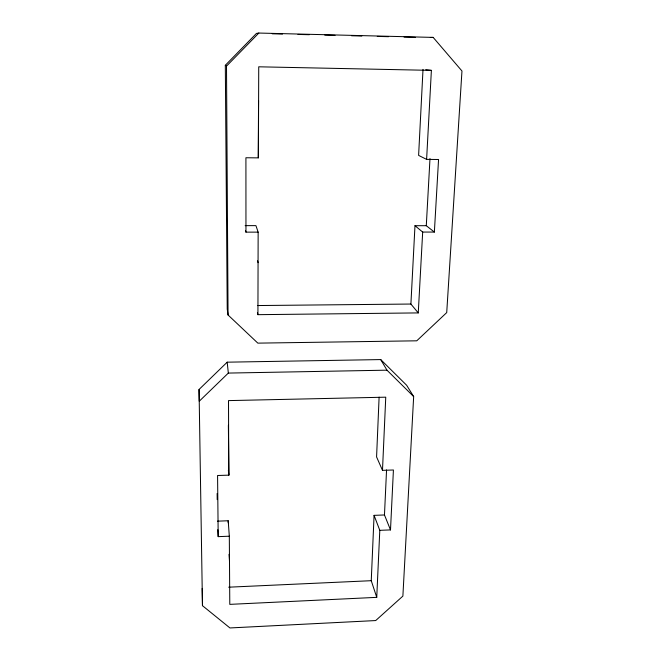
<?xml version="1.0" encoding="UTF-8"?>
<svg xmlns="http://www.w3.org/2000/svg" width="661" height="661" viewBox="0 0 661 661"><rect width="100%" height="100%" fill="white"/><g stroke="black" fill="none" stroke-linecap="round" stroke-linejoin="round"><path stroke-width="0.99" d="M418.264 312.909L410.902 304.043L414.984 225.698L422.676 232.061L418.264 312.909L257.93 314.669L258.145 232.135L255.939 225.632L245.148 225.632M413.662 396.567L406.639 385.256L380.711 359.576L227.194 362.178L199.052 389.478L199.234 401.244L228.334 373.077L386.966 370.168L413.662 396.567L402.88 596.106L375.704 620.555L229.937 627.95L202.464 605.674L202.2 588.397M258.385 157.872L258.732 66.802L431.385 70.372L426.609 159.392L438.557 159.499L434.368 232.061L422.676 232.061M258.575 100.522L258.211 157.872L245.917 157.756L245.958 232.143L258.145 232.135M379.108 397.145L376.58 456.941L382.488 470.343L393.419 469.996L390.502 529.915L379.794 530.329L374.076 515.357L384.471 514.969L390.502 529.915M217.428 521.165L228.202 520.761L229.317 536.211L229.788 604.369L376.745 597.354L371.251 580.697L374.076 515.357M382.488 470.343L385.751 397.178L228.508 400.607L228.772 475.152L217.576 475.499L218.196 536.641L229.317 536.211M376.745 597.354L379.794 530.329M384.471 514.969L386.553 469.938M423.015 69.388L418.611 155.385L426.609 159.392M434.368 232.061L426.287 225.698L429.989 158.549M225.318 65.29L256.476 33.397L258.839 33.05L433.17 37.404L461.965 71L446.72 312.595L416.76 340.812L257.84 343.133L228.053 314.991L227.235 309.133L225.318 65.29L226.5 66.133L228.053 314.991M226.5 66.133L258.839 33.05M228.681 587.191L371.251 580.697M430.336 37.462L433.17 37.404M257.831 305.547L410.902 304.043M414.984 225.698L426.287 225.698M272.241 33.794L282.544 34.05M297.987 34.43L309.315 34.711M324.766 35.099L335.061 35.355M351.536 35.768L361.84 36.025M377.282 36.405L388.61 36.685M404.061 37.074L415.389 37.355M425.767 69.719L431.385 70.372M380.711 359.576L386.966 370.168M245.462 230.466L245.958 232.143M257.55 260.798L258.096 262.665M257.443 312.711L257.93 314.669M228.334 373.077L227.194 362.178M228.375 425.279L228.929 475.143M228.375 470.219L228.772 475.152M229.036 554.348L229.516 561.387M217.791 529.676L218.196 536.641M199.052 389.478L202.464 605.674M217.139 493.461L217.205 499.617M228.202 520.761L228.219 522.81"/></g></svg>
